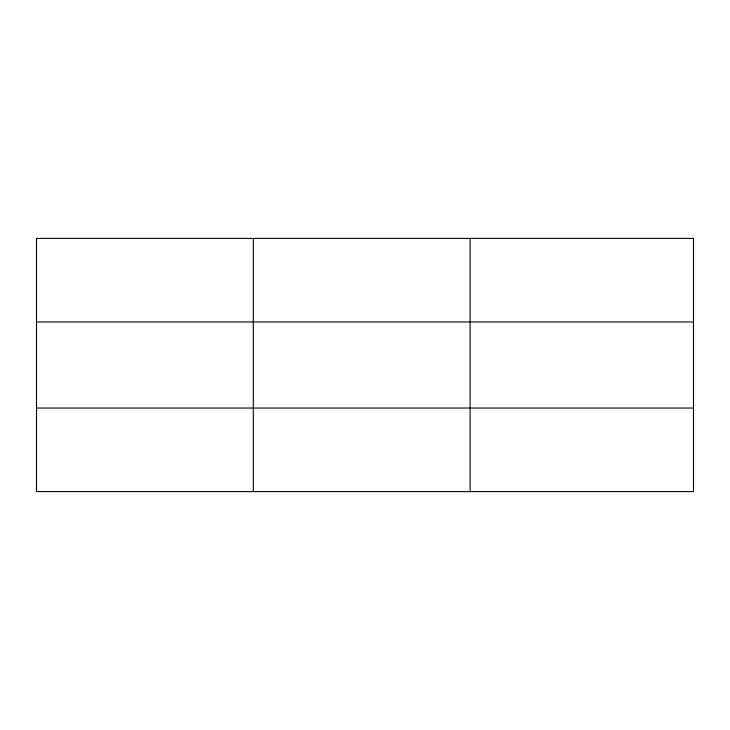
<?xml version="1.0" encoding="UTF-8"?>
<svg xmlns="http://www.w3.org/2000/svg" width="730" height="730" viewBox="0 0 730 730"><rect width="100%" height="100%" fill="white"/><g stroke="black" fill="none" stroke-linecap="round" stroke-linejoin="round"><path stroke-width="1.09" d="M253.31 238.4L253.31 491.6M470.12 238.4L470.12 491.6M693.5 408.043L693.5 491.6L36.5 491.6L36.5 238.4L693.5 238.4L693.5 408.043L36.5 408.043M36.5 321.957L693.5 321.957"/></g></svg>
